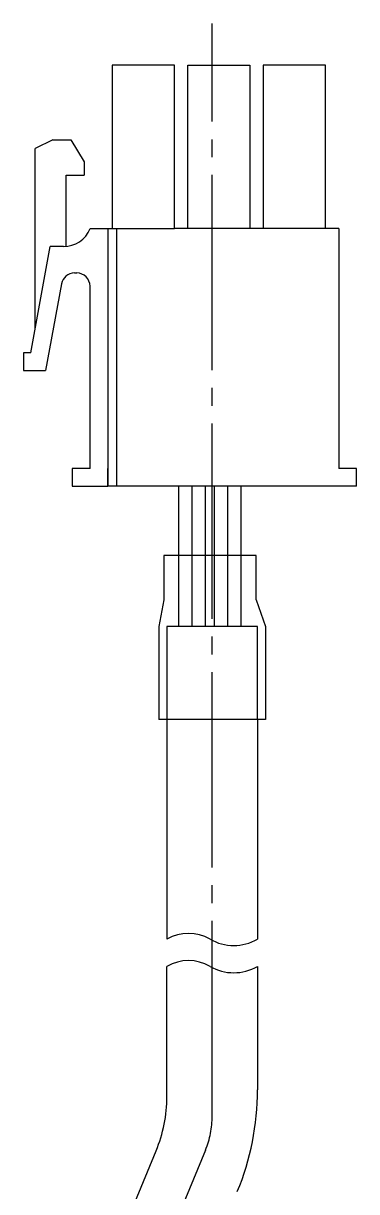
# Model space of a CAD drawing. Extents: x -147 to 169, y -93 to 97.
# Drawn here: x -71.8 to -53.1, y 27.2 to 92.9 of the extents above; entities that cross this region are included whole.
import ezdxf

# ---------------------------------------------------------------- set-up
doc = ezdxf.new("R2010")
doc.units = 0
doc.linetypes.add('DASH_CENTER', pattern=[14, 11, -1, 1, -1])
doc.linetypes.add('DASHED', pattern=[15, 7, -8])
doc.layers.get('0').update_dxf_attribs({"linetype": 'CONTINUOUS'})

msp = doc.modelspace()

# ---------------------------------------------------------------- linework, layer by layer
at = {"color": 1, "linetype": 'DASH_CENTER'}
for p, q in [((-61.184, 31.416), (-61.184, 92.947)), ((-61.563, 29.506), (-69.709, 9.802))]:
    msp.add_line(p, q, dxfattribs=at)
at = {"color": 7, "linetype": 'CONTINUOUS'}
for p, q in [((-63.309, 90.592), (-66.809, 90.592)), ((-66.809, 90.592), (-66.809, 81.392)), ((-63.309, 81.392), (-63.309, 90.592)), ((-62.559, 81.392), (-62.559, 90.592)), ((-62.559, 90.592), (-59.059, 90.592)), ((-59.059, 90.592), (-59.059, 81.392)), ((-58.309, 90.592), (-58.309, 81.392)), ((-54.809, 90.592), (-58.309, 90.592)), ((-54.809, 81.392), (-54.809, 90.592)), ((-70.144, 86.392), (-71.144, 85.892)), ((-70.144, 86.392), (-69.144, 86.392)), ((-69.144, 86.392), (-68.394, 85.142)), ((-71.144, 75.767), (-71.144, 85.892)), ((-68.394, 85.142), (-68.394, 84.392)), ((-69.394, 80.395), (-69.394, 84.392)), ((-69.394, 84.392), (-68.394, 84.392)), ((-68.059, 81.392), (-64.559, 81.392)), ((-67.059, 81.391), (-67.059, 66.892)), ((-66.559, 66.892), (-66.559, 81.391)), ((-64.559, 81.392), (-63.309, 81.392)), ((-62.559, 81.392), (-63.309, 81.392)), ((-59.059, 81.392), (-62.559, 81.392)), ((-54.059, 81.392), (-59.059, 81.392)), ((-54.059, 81.392), (-54.059, 67.892)), ((-71.394, 74.392), (-70.303, 80.392)), ((-69.559, 80.392), (-70.303, 80.392)), ((-68.933, 78.892), (-68.809, 78.892)), ((-69.671, 78.276), (-70.559, 73.392)), ((-68.059, 67.892), (-68.059, 78.142)), ((-71.394, 74.392), (-71.809, 74.392)), ((-71.809, 74.392), (-71.809, 73.392)), ((-71.809, 73.392), (-70.559, 73.392)), ((-69.059, 67.892), (-69.059, 66.892)), ((-68.059, 67.892), (-69.059, 67.892)), ((-67.059, 66.892), (-67.059, 67.892)), ((-53.059, 67.892), (-54.059, 67.892)), ((-53.059, 66.892), (-53.059, 67.892)), ((-69.059, 66.892), (-68.358, 66.892)), ((-68.358, 66.892), (-67.059, 66.892)), ((-67.059, 66.892), (-67.059, 66.892)), ((-53.059, 66.892), (-67.059, 66.892)), ((-63.059, 62.992), (-63.059, 66.892)), ((-62.309, 62.992), (-62.309, 66.892)), ((-61.559, 62.992), (-61.559, 66.892)), ((-61.059, 62.992), (-61.059, 66.892)), ((-60.309, 62.992), (-60.309, 66.892)), ((-59.559, 62.992), (-59.559, 66.892)), ((-63.909, 62.992), (-63.909, 60.492)), ((-58.709, 62.992), (-63.909, 62.992)), ((-58.709, 60.492), (-58.709, 62.992)), ((-63.909, 60.492), (-64.184, 58.992)), ((-58.709, 60.492), (-58.184, 58.992)), ((-64.184, 58.992), (-64.184, 53.742)), ((-58.184, 58.992), (-58.184, 53.742)), ((-58.184, 53.742), (-64.184, 53.742)), ((-63.734, 53.742), (-63.734, 41.382)), ((-58.634, 53.742), (-58.634, 41.382)), ((-63.734, 32.518), (-63.734, 39.848)), ((-58.634, 39.848), (-58.634, 32.895)), ((-69.348, 17.35), (-64.341, 29.462))]:
    msp.add_line(p, q, dxfattribs=at)
at = {"color": 2, "linetype": 'DASHED'}
for p, q in [((-63.059, 58.992), (-63.059, 62.992)), ((-62.309, 58.992), (-62.309, 62.992)), ((-61.559, 58.992), (-61.559, 62.992)), ((-61.059, 58.992), (-61.059, 62.992)), ((-60.309, 58.992), (-60.309, 62.992)), ((-59.559, 58.992), (-59.559, 62.992)), ((-63.734, 58.992), (-63.734, 53.742)), ((-58.634, 58.992), (-63.734, 58.992)), ((-58.634, 53.742), (-58.634, 58.992))]:
    msp.add_line(p, q, dxfattribs=at)
at = {"color": 7, "linetype": 'CONTINUOUS'}
for centre, radius, start, end in [((-69.509, 81.941), 1.55, 268.13331, 339.24683), ((-68.933, 78.142), 0.75, 90, 169.69515), ((-68.809, 78.142), 0.75, 0, 90), ((-73.634, 32.895), 15, 337.53936, 0), ((-71.734, 32.518), 8, 337.53936, 0)]:
    msp.add_arc(centre, radius, start, end, dxfattribs=at)
at = {"color": 2, "linetype": 'CONTINUOUS'}
for centre, radius, start, end in [((-62.521, 39.282), 2.425, 60, 120), ((-59.971, 43.699), 2.675, 240, 300), ((-62.521, 37.748), 2.425, 60, 120), ((-59.971, 42.165), 2.675, 240, 300)]:
    msp.add_arc(centre, radius, start, end, dxfattribs=at)
at = {"color": 1, "linetype": 'DASH_CENTER'}
msp.add_arc((-66.184, 31.416), 5, 337.53936, 0, dxfattribs=at)

doc.saveas('drawing.dxf')
